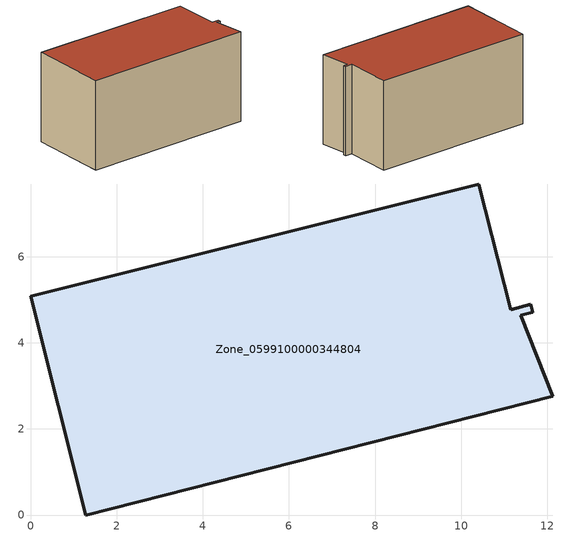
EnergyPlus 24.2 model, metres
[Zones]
Zone_0599100000344804
 floor ground (C_G): 11.15,4.77 11.62,4.89 11.67,4.71 11.39,4.64 12.13,2.76 1.28,0 0,5.08 10.41,7.69 z0
 wall outside (C_F): 1.28,0 12.13,2.76 11.39,4.64 11.67,4.71 11.62,4.89 11.15,4.77 10.41,7.69 0,5.08 1.28,0 z0:5.88
 roof outside (C_R): 11.62,4.89 11.15,4.77 10.41,7.69 0,5.08 1.28,0 12.13,2.76 11.39,4.64 11.67,4.71 z5.88
[BUILDING]
Pand.0599100000344804: North Axis=0; Terrain=City; Loads Convergence Tolerance Value=0.04; Temperature Convergence Tolerance Value=0.4; Solar Distribution=FullExterior; Maximum Number of Warmup Days=25; Minimum Number of Warmup Days=1
[Site:Location]
Rotterdam.The.Hague.AP_ZH_NLD Design_Conditions: Latitude=51.96; Longitude=4.45; Time Zone=1; Elevation=-4.5
[SITE:GROUNDTEMPERATURE:BUILDINGSURFACE]
18, 18, 18, 18, 18, 18, 18, 18, 18, 18, 18, 18
[MATERIAL] Thermal Absorptance=0.9; Solar Absorptance=0.7; Visible Absorptance=0.7
Name | Roughness | Thickness | Conductivity | Density | Specific Heat
G.TI.1992-2005 | MediumSmooth | 0.15 | 0.06 | 540 | 1210
F.TI.1992-2005 | Rough | 0.3 | 0.12 | 1920 | 840
R.TI.1992-2005 | MediumRough | 0.2 | 0.08 | 1500 | 1000
[CONSTRUCTION]
C_G: G.TI.1992-2005
C_F: F.TI.1992-2005
C_R: R.TI.1992-2005
[ZONE]
Zone_0599100000344804: Type=1; Multiplier=1; Ceiling Height=Autocalculate; Volume=Autocalculate; Floor Area=autocalculate; Part of Total Floor Area=Yes
[ZONEINFILTRATION:DESIGNFLOWRATE]
Infil_Zone_0599100000344804: Zone or ZoneList or Space or SpaceList=Zone_0599100000344804; Schedule=AlwaysOn; Design Flow Rate Calculation Method=Flow/Area; Flow Rate per Floor Area=0.0015; Constant Term Coefficient=1; Temperature Term Coefficient=0; Velocity Term Coefficient=0; Velocity Squared Term Coefficient=0
[HVACTEMPLATE:ZONE:IDEALLOADSAIRSYSTEM]
Zone_0599100000344804: Maximum Heating Supply Air Temperature=50; Minimum Cooling Supply Air Temperature=13; Maximum Heating Supply Air Humidity Ratio=0.0156; Minimum Cooling Supply Air Humidity Ratio=0.0077; Heating Limit=NoLimit; Cooling Limit=NoLimit; Dehumidification Control Type=ConstantSensibleHeatRatio; Cooling Sensible Heat Ratio=0.7; Dehumidification Setpoint=60; Humidification Control Type=None; Humidification Setpoint=30; Outdoor Air Method=None; Outdoor Air Flow Rate per Person=0.00944; Outdoor Air Flow Rate per Zone Floor Area=0; Outdoor Air Flow Rate per Zone=0; Demand Controlled Ventilation Type=None; Outdoor Air Economizer Type=NoEconomizer; Heat Recovery Type=None; Sensible Heat Recovery Effectiveness=0.7; Latent Heat Recovery Effectiveness=0.65
[ZONECONTROL:THERMOSTAT]
ThermostatControl_Zone_0599100000344804: Zone or ZoneList=Zone_0599100000344804; Control Type Schedule=DualSetpointControlType; Control 1=Thermostat_Zone_0599100000344804; Temperature Difference Between Cutout And Setpoint=0
[THERMOSTATSETPOINT:DUALSETPOINT]
Thermostat_Zone_0599100000344804: Heating Setpoint Temperature Schedule=HeatingSetpoint_Zone_0599100000344804; Cooling Setpoint Temperature Schedule=CoolingSetpoint_Zone_0599100000344804
[SCHEDULE:COMPACT]
HeatingSetpoint_Zone_0599100000344804: Through: 12/31, For: AllDays, Until: 24:00, 21
CoolingSetpoint_Zone_0599100000344804: Through: 12/31, For: AllDays, Until: 24:00, 24
DualSetpointControlType: Through: 12/31, For: AllDays, Until: 24:00, 4
AlwaysOn: Through: 12/31, For: AllDays, Until: 24:00, 1
